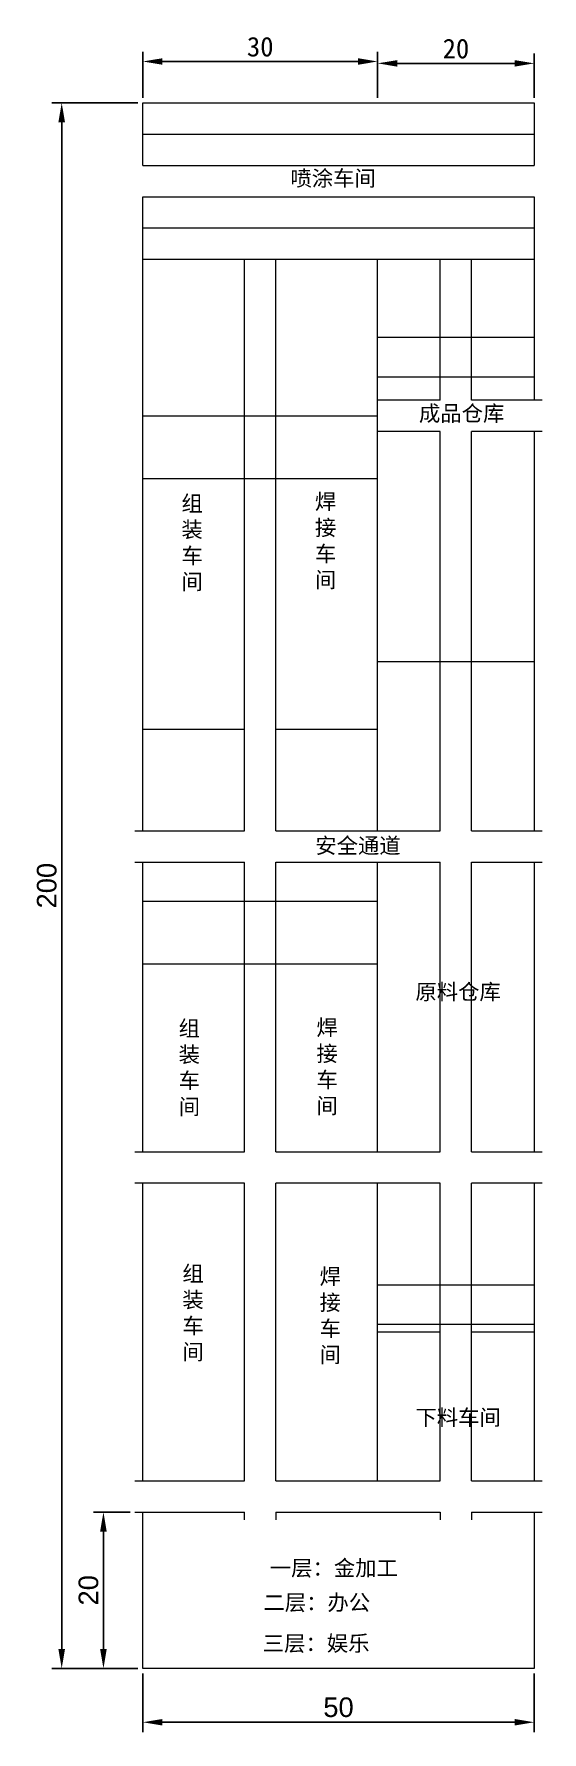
# Model space of a CAD drawing. Header units: millimetres. Extents: x -14 to 51, y -8 to 209.
import ezdxf

# ---------------------------------------------------------------- set-up
doc = ezdxf.new("R2010")
doc.units = ezdxf.units.MM
doc.styles.get("Standard").update_dxf_attribs({"font": 'arial.ttf'})
doc.dimstyles.new('ISO-25', dxfattribs={"dimtxt": 2.5, "dimasz": 2.5, "dimexe": 1.25, "dimexo": 0.625, "dimtad": 1, "dimtxsty": 'Standard', "dimcen": 2.5, "dimadec": 0, "dimazin": 0, "dimtfac": 1, "dimtmove": 0, "dimatfit": 3, "dimfxl": 1, "dimarcsym": 0})

# ---------------------------------------------------------------- blocks, each defined once
blk = doc.blocks.new('*D1')
at = {"color": 0, "lineweight": -2, "transparency": 16777216}
for p, q in [((0, -0.62), (0, -8.1)), ((50, -0.62), (50, -8.1)), ((2.5, -6.85), (47.5, -6.85))]:
    blk.add_line(p, q, dxfattribs=at)
at = {"color": 0, "transparency": 16777216}
for points in [[(2.5, -6.44), (2.5, -7.27), (0, -6.85)], [(47.5, -6.44), (47.5, -7.27), (50, -6.85)]]:
    blk.add_solid(points, dxfattribs=at)
at = {"layer": 'Defpoints', "color": 0, "transparency": 16777216}
for p in [(0, 0), (50, 0), (50, -6.85)]:
    blk.add_point(p, dxfattribs=at)
at = {"color": 0, "lineweight": 9, "transparency": 16777216, "insert": (25, -4.95), "char_height": 2.5, "attachment_point": 5}
blk.add_mtext('50', dxfattribs=at)
blk = doc.blocks.new('*D2')
at = {"color": 0, "lineweight": -2, "transparency": 16777216}
for p, q in [((-1.62, 20), (-6.28, 20)), ((-5.03, 17.5), (-5.03, 2.5)), ((-0.63, 0), (-6.28, 0))]:
    blk.add_line(p, q, dxfattribs=at)
at = {"color": 0, "transparency": 16777216}
for points in [[(-5.45, 17.5), (-4.61, 17.5), (-5.03, 20)], [(-5.45, 2.5), (-4.61, 2.5), (-5.03, 0)]]:
    blk.add_solid(points, dxfattribs=at)
at = {"layer": 'Defpoints', "color": 0, "transparency": 16777216}
for p in [(-1, 20), (0, 0), (-5.03, 0)]:
    blk.add_point(p, dxfattribs=at)
at = {"color": 0, "lineweight": 9, "transparency": 16777216, "insert": (-6.93, 10), "char_height": 2.5, "attachment_point": 5, "rotation": 90}
blk.add_mtext('20', dxfattribs=at)
blk = doc.blocks.new('*D3')
at = {"color": 0, "lineweight": -2, "transparency": 16777216}
for p, q in [((0, 200.62), (0, 206.52)), ((30, 200.62), (30, 206.52)), ((2.5, 205.27), (27.5, 205.27))]:
    blk.add_line(p, q, dxfattribs=at)
at = {"color": 0, "transparency": 16777216}
for points in [[(2.5, 205.68), (2.5, 204.85), (0, 205.27)], [(27.5, 205.68), (27.5, 204.85), (30, 205.27)]]:
    blk.add_solid(points, dxfattribs=at)
at = {"layer": 'Defpoints', "color": 0, "transparency": 16777216}
for p in [(30, 205.27), (0, 200), (30, 200)]:
    blk.add_point(p, dxfattribs=at)
at = {"color": 0, "lineweight": 9, "transparency": 16777216, "insert": (15, 207.14), "char_height": 2.5, "attachment_point": 5}
blk.add_mtext('{\\fSimSun|b0|i0|c134|p2;30}', dxfattribs=at)
blk = doc.blocks.new('*D4')
at = {"color": 0, "lineweight": -2, "transparency": 16777216}
for p, q in [((30, 200.62), (30, 206.28)), ((50, 200.62), (50, 206.28)), ((32.5, 205.03), (47.5, 205.03))]:
    blk.add_line(p, q, dxfattribs=at)
at = {"color": 0, "transparency": 16777216}
for points in [[(32.5, 205.44), (32.5, 204.61), (30, 205.03)], [(47.5, 205.44), (47.5, 204.61), (50, 205.03)]]:
    blk.add_solid(points, dxfattribs=at)
at = {"layer": 'Defpoints', "color": 0, "transparency": 16777216}
for p in [(50, 205.03), (30, 200), (50, 200)]:
    blk.add_point(p, dxfattribs=at)
at = {"color": 0, "lineweight": 9, "transparency": 16777216, "insert": (40, 206.9), "char_height": 2.5, "attachment_point": 5}
blk.add_mtext('{\\fSimSun|b0|i0|c134|p2;20}', dxfattribs=at)
blk = doc.blocks.new('*D9')
at = {"color": 0, "lineweight": -2, "transparency": 16777216}
for p, q in [((-0.63, 200), (-11.61, 200)), ((-10.36, 197.5), (-10.36, 2.5)), ((-0.63, 0), (-11.61, 0))]:
    blk.add_line(p, q, dxfattribs=at)
at = {"color": 0, "transparency": 16777216}
for points in [[(-10.78, 197.5), (-9.94, 197.5), (-10.36, 200)], [(-10.78, 2.5), (-9.94, 2.5), (-10.36, 0)]]:
    blk.add_solid(points, dxfattribs=at)
at = {"layer": 'Defpoints', "color": 0, "transparency": 16777216}
for p in [(0, 200), (-10.36, 0), (0, 0)]:
    blk.add_point(p, dxfattribs=at)
at = {"color": 0, "lineweight": 9, "transparency": 16777216, "insert": (-12.26, 100), "char_height": 2.5, "attachment_point": 5, "rotation": 90}
blk.add_mtext('200', dxfattribs=at)

msp = doc.modelspace()

# ---------------------------------------------------------------- linework, layer by layer
at = {"lineweight": 9}
for p, q in [((0, 200), (50, 200)), ((0, 192), (0, 200)), ((50, 200), (50, 192)), ((0, 192), (50, 192)), ((0, 107), (0, 188)), ((0, 188), (50, 188)), ((50, 188), (50, 182)), ((50, 182), (50, 182)), ((50, 182), (50, 162)), ((0, 180), (50, 180)), ((13, 107), (13, 180)), ((17, 107), (17, 180)), ((30, 107), (30, 180)), ((38, 162), (38, 180)), ((42, 162), (42, 180)), ((38, 162), (30, 162)), ((51, 162), (42, 162)), ((38, 158), (30, 158)), ((38, 107), (38, 158)), ((42, 107), (42, 158)), ((51, 158), (42, 158)), ((50, 158), (50, 107)), ((30, 128.644), (50, 128.644)), ((0, 120), (13, 120)), ((17, 120), (30, 120)), ((-1, 107), (13, 107)), ((17, 107), (38, 107)), ((42, 107), (51, 107)), ((-1, 103), (13, 103)), ((0, 66), (0, 103)), ((13, 66), (13, 103)), ((17, 103), (38, 103)), ((17, 66), (17, 103)), ((30, 66), (30, 103)), ((38, 66), (38, 103)), ((42, 66), (42, 103)), ((42, 103), (51, 103)), ((50, 103), (50, 66)), ((-1, 66), (13, 66)), ((17, 66), (38, 66)), ((42, 66), (51, 66)), ((13, 62), (-1, 62)), ((0, 24), (0, 62)), ((13, 24), (13, 62)), ((17, 24), (17, 62)), ((38, 62), (17, 62)), ((30, 24), (30, 62)), ((38, 24), (38, 62)), ((42, 24), (42, 62)), ((51, 62), (42, 62)), ((50, 62), (50, 24)), ((30, 43), (38, 43)), ((42, 43), (50, 43)), ((-1, 24), (13, 24)), ((17, 24), (38, 24)), ((42, 24), (51, 24)), ((-1, 20), (13, 20)), ((0, 0), (0, 20)), ((13, 19), (13, 20)), ((17, 20), (38, 20)), ((17, 20), (17, 19)), ((38, 20), (38, 19)), ((42, 20), (51, 20)), ((42, 20), (42, 19)), ((50, 20), (50, 0)), ((50, 0), (0, 0))]:
    msp.add_line(p, q, dxfattribs=at)
at = {"lineweight": 20}
for p, q in [((0, 196), (50, 196)), ((0, 184), (50, 184)), ((50, 170), (30, 170)), ((30, 165), (50, 165)), ((0, 160), (30, 160)), ((0, 152), (30, 152)), ((0, 98), (30, 98)), ((0, 90), (30, 90)), ((30, 49), (50, 49)), ((30, 44), (50, 44))]:
    msp.add_line(p, q, dxfattribs=at)

# ---------------------------------------------------------------- texts
at = {"lineweight": 9, "char_height": 2, "attachment_point": 1}
for s, width, heights, insert in [('{\\fKaiTi_GB2312|b0|i0|c134|p49;喷涂车间}', 22.2007, [2.453], (18.853, 191.349)), ('{\\fKaiTi_GB2312|b0|i0|c134|p49;成品仓库}', 22.2007, [2.453], (35.278, 161.325)), ('{\\fKaiTi_GB2312|b0|i0|c134|p49;组装\\P车间}', 3.59014, [0], (4.939, 149.82)), ('{\\fKaiTi_GB2312|b0|i0|c134|p49;焊接车间}', 3.05699, [14.635], (21.989, 150.066)), ('{\\fKaiTi_GB2312|b0|i0|c134|p49;安全通道}', 22.2007, [2.453], (22.03, 106.115)), ('{\\fKaiTi_GB2312|b0|i0|c134|p49;原料仓库}', 22.2007, [2.453], (34.822, 87.447)), ('{\\fKaiTi_GB2312|b0|i0|c134|p49;组装\\P车间}', 3.59014, [0], (4.58, 82.773)), ('{\\fKaiTi_GB2312|b0|i0|c134|p49;焊接车间}', 3.05699, [14.635], (22.183, 82.887)), ('{\\fKaiTi_GB2312|b0|i0|c134|p49;组装\\P车间}', 3.59014, [0], (5.057, 51.456)), ('{\\fKaiTi_GB2312|b0|i0|c134|p49;焊接车间}', 3.05699, [14.635], (22.584, 51.099)), ('{\\fKaiTi_GB2312|b0|i0|c134|p49;下料车间}', 22.2007, [2.453], (34.825, 33.083)), ('{\\fKaiTi_GB2312|b0|i0|c134|p49;一层：金加工}', 22.2007, [2.453], (16.218, 13.853)), ('{\\fKaiTi_GB2312|b0|i0|c134|p49;二层：办公}', 22.2007, [2.453], (15.403, 9.441)), ('{\\fKaiTi_GB2312|b0|i0|c134|p49;三层：娱乐}', 22.2007, [2.453], (15.322, 4.231))]:
    msp.add_mtext_dynamic_manual_height_columns(s, width=width, gutter_width=12.5, heights=heights, dxfattribs=dict(at, insert=insert))

# ---------------------------------------------------------------- dimensions: what is measured, and where the dimension line sits
at = {"lineweight": 9}
for base, p1, p2, text, picture, middle in [((30, 205.268), (0, 200), (30, 200), '{\\fSimSun|b0|i0|c134|p2;30}', '*D3', (15, 207.143)), ((50, 205.027), (30, 200), (50, 200), '{\\fSimSun|b0|i0|c134|p2;20}', '*D4', (40, 206.902))]:
    dim = msp.add_linear_dim(base=base, p1=p1, p2=p2, text=text, dimstyle='ISO-25', dxfattribs=at)
    dim.commit()
    dim.dimension.update_dxf_attribs({"geometry": picture, "text_midpoint": middle})
for base, p1, picture, middle in [((-10.362, 0), (0, 200), '*D9', (-12.263, 100)), ((-5.03, 0), (-1, 20), '*D2', (-6.931, 10))]:
    dim = msp.add_linear_dim(base=base, p1=p1, p2=(0, 0), angle=90, dimstyle='ISO-25', dxfattribs=at)
    dim.commit()
    dim.dimension.update_dxf_attribs({"geometry": picture, "text_midpoint": middle})
dim = msp.add_linear_dim(base=(50, -6.852), p1=(0, 0), p2=(50, 0), dimstyle='ISO-25', dxfattribs=at)
dim.commit()
dim.dimension.update_dxf_attribs({"geometry": '*D1', "text_midpoint": (25, -4.951)})

doc.saveas('drawing.dxf')
